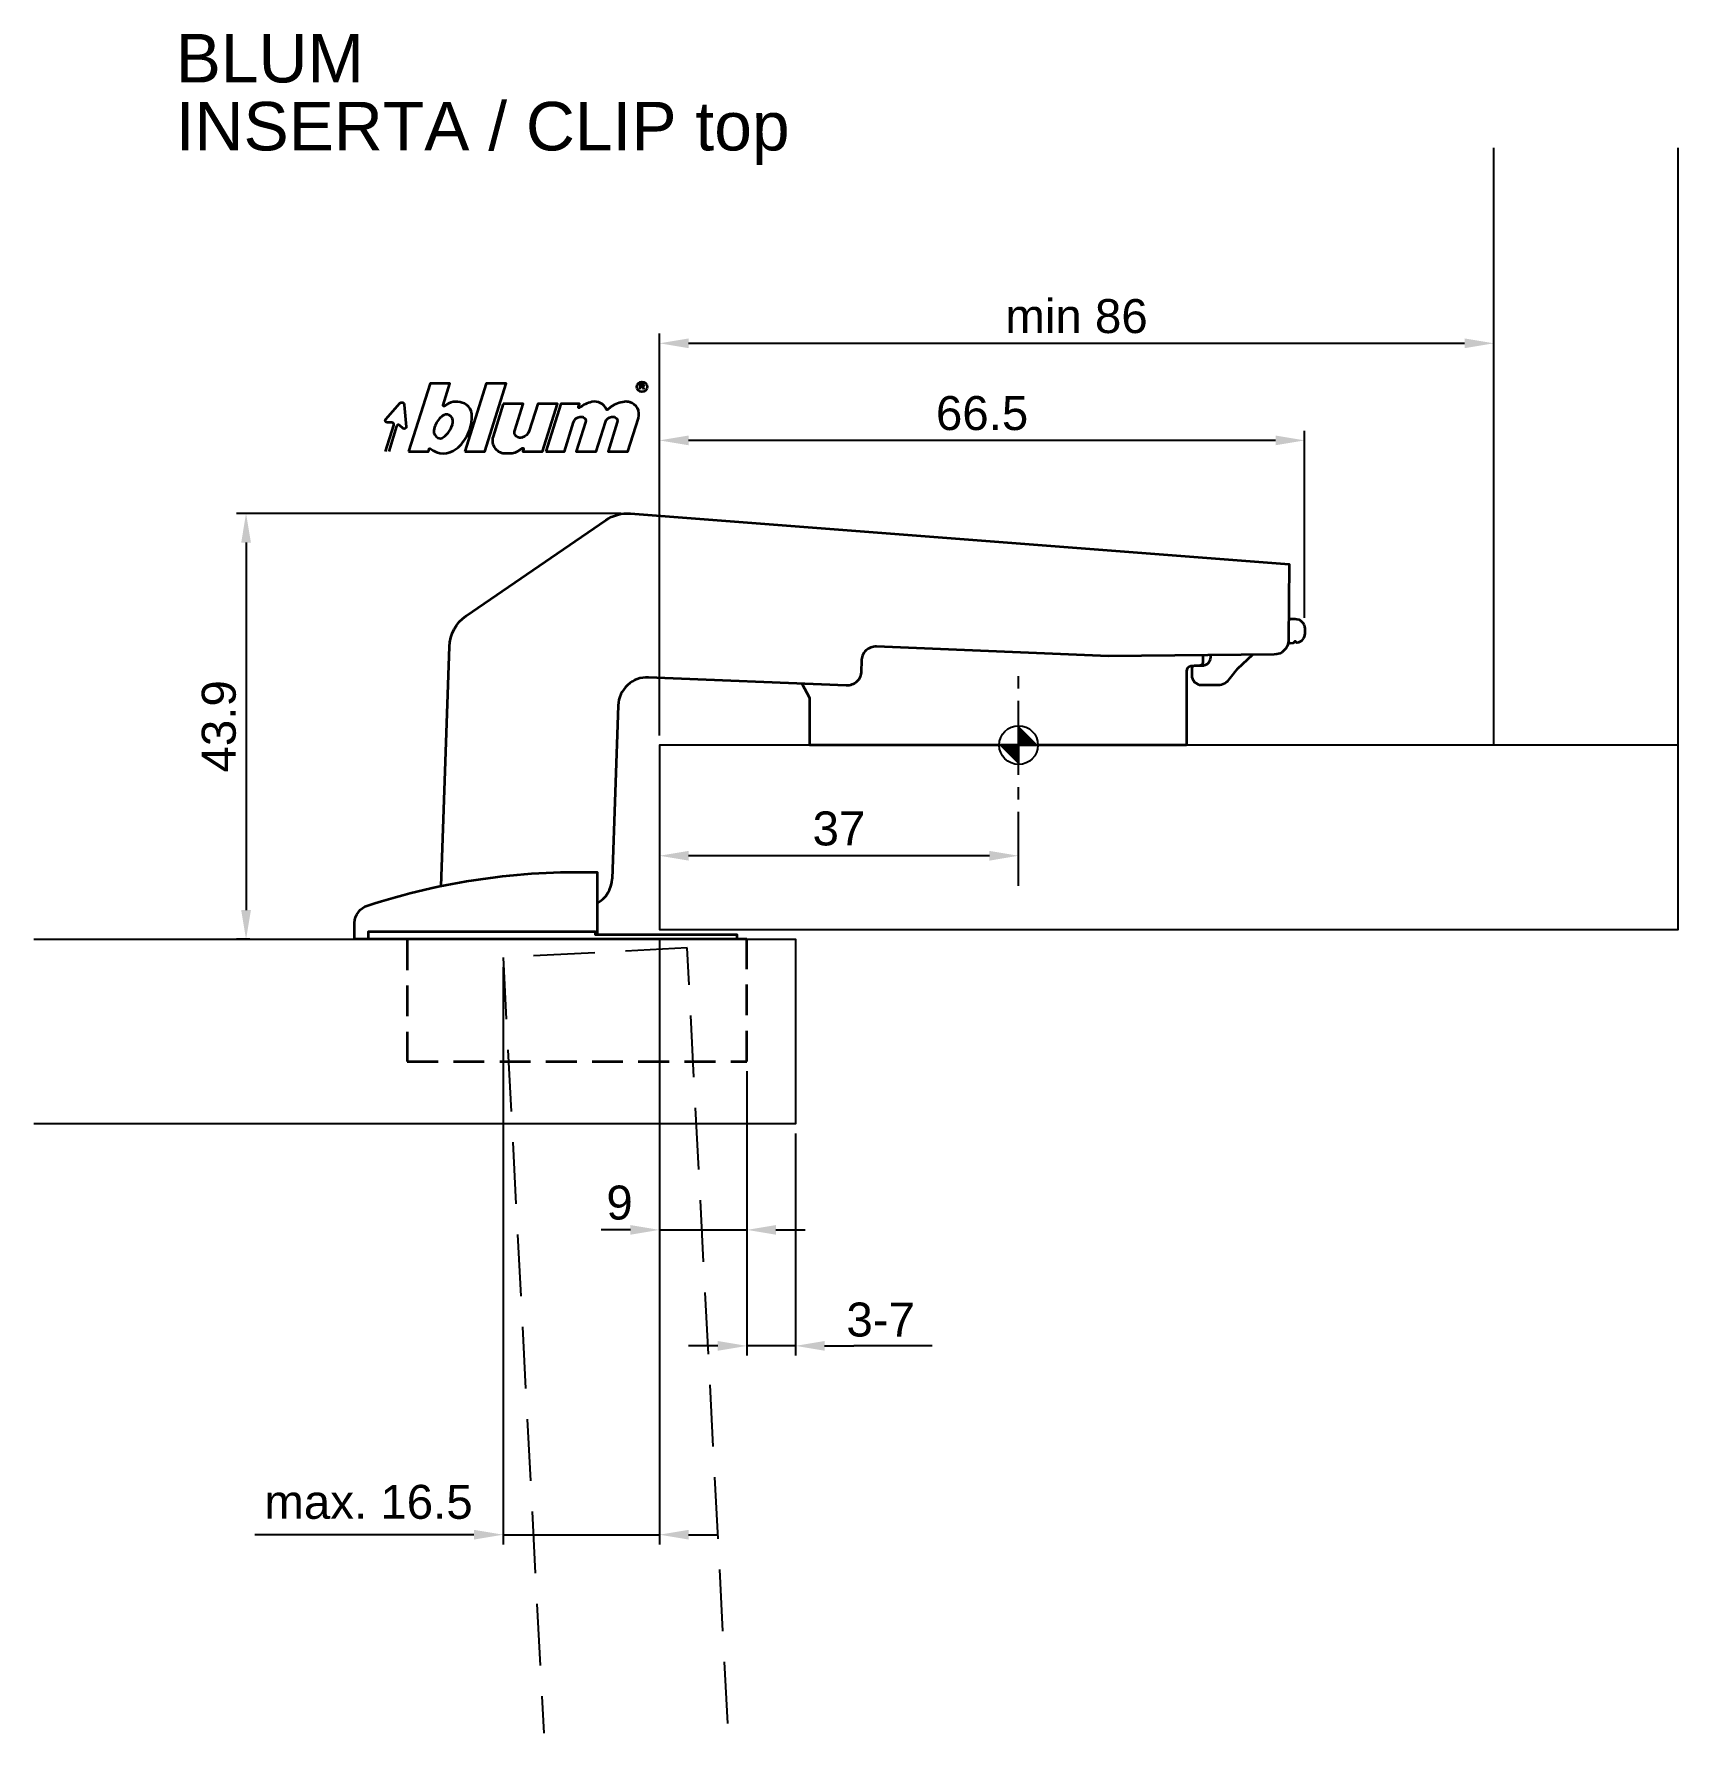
# Model space of a CAD drawing. Extents: x -101 to 68, y -102 to 73.
import ezdxf

# ---------------------------------------------------------------- set-up
doc = ezdxf.new("R2010")
doc.units = 0
doc.header["$PDMODE"] = 35
doc.header["$PDSIZE"] = 5
for name, pattern in [('MITTE2', [28.575, 19.05, -3.175, 3.175, -3.175]), ('STRICHLINIE2', [9.525, 6.35, -3.175]), ('VERDECKT2', [4.7625, 3.175, -1.5875])]:
    doc.linetypes.add(name, pattern=pattern)
doc.layers.get('0').update_dxf_attribs({"color": 30, "linetype": 'CONTINUOUS'})
doc.layers.get('Defpoints').update_dxf_attribs({"linetype": 'CONTINUOUS'})
doc.layers.add('1', color=2, linetype='CONTINUOUS')
doc.layers.add('5', color=1, linetype='CONTINUOUS')
doc.layers.add('6', color=3, linetype='CONTINUOUS', lineweight=35)
doc.styles.add('Beschlag', font='ARIAL.TTF')
doc.dimstyles.new('Beschlag', dxfattribs={"dimtxt": 3.5, "dimasz": 3, "dimexe": 1, "dimexo": 1, "dimgap": 1, "dimtad": 1, "dimdec": 1, "dimdsep": 46, "dimtxsty": 'Beschlag', "dimcen": 2, "dimclrd": 256, "dimclre": 256, "dimclrt": 256, "dimadec": 1, "dimazin": 2, "dimtfac": 0.71, "dimtdec": 1, "dimtix": 1, "dimtmove": 2, "dimatfit": 0, "dimfxl": 0, "dimtolj": 1, "dimlwd": -1, "dimlwe": -1, "dimarcsym": 0})

# ---------------------------------------------------------------- blocks, each defined once
blk = doc.blocks.new('Logo_BLUM')
at = {"layer": '6', "color": 20, "linetype": 'Continuous'}
for points in [[(2.39, 0), (4.43, 0), (4.52, 0.26, -0.512391), (4.62, 0.29, 0.357881), (7.3, 0.25, 0.116336), (8.5, 1.76, 0.127435), (8.89, 3.85, 0.227045), (8.36, 4.79, 0.273775), (6.5, 4.93), (6.04, 4.67, -0.689828), (5.94, 4.76), (6.65, 7), (4.61, 7)], [(5.59, 3.39, 0.16703), (4.99, 2.14, 0.322673), (5.41, 1.39, 0.260102), (5.93, 1.42, 0.211929), (6.95, 3, 0.250706), (6.73, 3.62, 0.316796), (6.01, 3.72, 0.086595)], [(12.15, 4.9), (11.09, 1.53, 0.527578), (12.44, -0.2, -0.003338), (13.06, -0.17, 0.131781), (13.63, 0.02), (14.12, 0.32, -0.706223), (14.22, 0.24), (14.15, 0), (16.19, 0), (17.75, 4.9), (15.7, 4.9), (14.81, 2.11, -0.253672), (14.11, 1.42, -0.127823), (13.72, 1.42, -0.447747), (13.33, 2.15), (14.2, 4.9)], [(16.53, 0), (18.44, 0), (19.39, 3, -0.282196), (20.04, 3.56, -0.141376), (20.38, 3.52, -0.3938), (20.62, 2.99), (19.67, 0), (21.72, 0), (22.67, 3, -0.282189), (23.31, 3.56, -0.141385), (23.65, 3.52, -0.393792), (23.89, 2.99), (22.94, 0), (24.99, 0), (26.07, 3.42, 0.424526), (25.18, 5.07, 0.098115), (24.64, 5.11, 0.114777), (23.24, 4.6), (22.89, 4.28, -0.522588), (22.79, 4.31, 0.36711), (21.28, 5.09, 0.102012), (20, 4.5, -0.748324), (19.89, 4.58), (20, 4.9), (18.08, 4.9)]]:
    blk.add_lwpolyline(points, format="xyb", close=True, dxfattribs=at)
blk.add_lwpolyline([(8.18, 0), (10.23, 0), (12.45, 7), (10.4, 7)], close=True, dxfattribs=at)
for points in [[(26.26, 6.4), (26.26, 6.9), (26.52, 6.9, -0.975005), (26.53, 6.67, 0.014563), (26.45, 6.67), (26.26, 6.67), (26.45, 6.67), (26.52, 6.6), (26.57, 6.53), (26.62, 6.42)], [(0, 0), (0.86, 2.7, 0.480207), (0.67, 2.98), (0.19, 2.97, -0.689229), (0.05, 3.33), (1.49, 4.95, -0.685285), (1.94, 4.79), (2.15, 2.54, -0.636083), (1.84, 2.36), (1.47, 2.68, 0.560356), (1.16, 2.59), (0.34, 0)]]:
    blk.add_lwpolyline(points, format="xyb", dxfattribs=at)
blk.add_circle((26.44, 6.65), 0.527, dxfattribs=at)
blk = doc.blocks.new('NullPunkt')
at = {"layer": '5'}
for points in [[(0, 2), (0, -2)], [(-2, 0), (2, 0)]]:
    blk.add_lwpolyline(points, dxfattribs=at)
blk.add_circle((0, 0), 2, dxfattribs=at)
for points in [[(0, 0), (-2, 0), (0, 2)], [(0, 0), (2, 0), (0, -2)]]:
    blk.add_solid(points, dxfattribs=at)
blk = doc.blocks.new('*D3')
at = {"layer": '1'}
for p, q in [((-37.01, -20), (-37.01, -82.34)), ((-53.13, -22.88), (-53.13, -82.34)), ((-56.13, -81.34), (-59.13, -81.34)), ((-53.13, -81.34), (-37.01, -81.34)), ((-34.01, -81.34), (-31.01, -81.34))]:
    blk.add_line(p, q, dxfattribs=at)
for points in [[(-56.13, -80.84), (-56.13, -81.84), (-53.13, -81.34)], [(-34.01, -80.84), (-34.01, -81.84), (-37.01, -81.34)]]:
    blk.add_solid(points, dxfattribs=at)
at = {"layer": 'Defpoints', "color": 0}
for p in [(-37.01, -19), (-53.13, -21.88), (-37.01, -81.34)]:
    blk.add_point(p, dxfattribs=at)
at = {"layer": '1', "insert": (-66.99, -77.98), "char_height": 3.5, "attachment_point": 5, "style": 'Beschlag'}
blk.add_mtext('\\A1;max. 16.5', dxfattribs=at)
blk = doc.blocks.new('*D4')
at = {"layer": '1'}
for p, q in [((-37.01, -10.5), (-37.01, -12.4)), ((0, -13.49), (0, -10.4)), ((-3, -11.4), (-34.01, -11.4))]:
    blk.add_line(p, q, dxfattribs=at)
for points in [[(-34.01, -10.9), (-34.01, -11.9), (-37.01, -11.4)], [(-3, -10.9), (-3, -11.9), (0, -11.4)]]:
    blk.add_solid(points, dxfattribs=at)
at = {"layer": 'Defpoints', "color": 0}
for p in [(-37.01, -9.5), (-37.01, -11.4), (0, -14.49)]:
    blk.add_point(p, dxfattribs=at)
at = {"layer": '1', "insert": (-18.51, -8.61), "char_height": 3.5, "attachment_point": 5, "style": 'Beschlag'}
blk.add_mtext('\\A1;37', dxfattribs=at)
blk = doc.blocks.new('*D5')
at = {"layer": '1'}
for p, q in [((-28, -33.6), (-28, -62.89)), ((-22.99, -40), (-22.99, -62.89)), ((-31, -61.89), (-34, -61.89)), ((-22.99, -61.89), (-28, -61.89)), ((-19.99, -61.89), (-16.99, -61.89))]:
    blk.add_line(p, q, dxfattribs=at)
for points in [[(-31, -61.39), (-31, -62.39), (-28, -61.89)], [(-19.99, -61.39), (-19.99, -62.39), (-22.99, -61.89)]]:
    blk.add_solid(points, dxfattribs=at)
at = {"layer": 'Defpoints', "color": 0}
for p in [(-28, -32.6), (-22.99, -39), (-28, -61.89)]:
    blk.add_point(p, dxfattribs=at)
at = {"layer": '1', "insert": (-14.21, -59.2), "char_height": 3.5, "attachment_point": 5, "style": 'Beschlag'}
blk.add_mtext('\\A1;3-7', dxfattribs=at)
blk = doc.blocks.new('*D7')
at = {"layer": '1'}
for p, q in [((-37.01, -20), (-37.01, -50.94)), ((-28, -33.6), (-28, -50.94)), ((-40.01, -49.94), (-43.01, -49.94)), ((-37.01, -49.94), (-28, -49.94)), ((-25, -49.94), (-22, -49.94))]:
    blk.add_line(p, q, dxfattribs=at)
for points in [[(-40.01, -49.44), (-40.01, -50.44), (-37.01, -49.94)], [(-25, -49.44), (-25, -50.44), (-28, -49.94)]]:
    blk.add_solid(points, dxfattribs=at)
at = {"layer": 'Defpoints', "color": 0}
for p in [(-37.01, -19), (-28, -32.6), (-28, -49.94)]:
    blk.add_point(p, dxfattribs=at)
at = {"layer": '1', "insert": (-41.12, -47.15), "char_height": 3.5, "attachment_point": 5, "style": 'Beschlag'}
blk.add_mtext('\\A1;9', dxfattribs=at)
blk = doc.blocks.new('*D8')
at = {"layer": '1'}
for p, q in [((-37.01, 1), (-37.01, 42.39)), ((48.96, 40.54), (48.96, 42.39)), ((-34.01, 41.39), (45.96, 41.39))]:
    blk.add_line(p, q, dxfattribs=at)
for points in [[(-34.01, 41.89), (-34.01, 40.89), (-37.01, 41.39)], [(45.96, 41.89), (45.96, 40.89), (48.96, 41.39)]]:
    blk.add_solid(points, dxfattribs=at)
at = {"layer": 'Defpoints', "color": 0}
for p in [(48.96, 41.39), (48.96, 39.54), (-37.01, 0)]:
    blk.add_point(p, dxfattribs=at)
at = {"layer": '1', "insert": (5.97, 44.17), "char_height": 3.5, "attachment_point": 5, "style": 'Beschlag'}
blk.add_mtext('\\A1;min 86', dxfattribs=at)
blk = doc.blocks.new('*D9')
at = {"layer": '1'}
for p, q in [((-37.01, 1), (-37.01, 32.39)), ((29.48, 13.1), (29.48, 32.39)), ((26.48, 31.39), (-34.01, 31.39))]:
    blk.add_line(p, q, dxfattribs=at)
for points in [[(-34.01, 31.89), (-34.01, 30.89), (-37.01, 31.39)], [(26.48, 31.89), (26.48, 30.89), (29.48, 31.39)]]:
    blk.add_solid(points, dxfattribs=at)
at = {"layer": 'Defpoints', "color": 0}
for p in [(-37.01, 31.39), (29.48, 12.1), (-37.01, 0)]:
    blk.add_point(p, dxfattribs=at)
at = {"layer": '1', "insert": (-3.76, 34.18), "char_height": 3.5, "attachment_point": 5, "style": 'Beschlag'}
blk.add_mtext('\\A1;66.5', dxfattribs=at)
blk = doc.blocks.new('*D10')
at = {"layer": '1'}
for p, q in [((-40.98, 23.86), (-80.61, 23.86)), ((-79.61, 20.86), (-79.61, -17)), ((-79.21, -20), (-80.61, -20))]:
    blk.add_line(p, q, dxfattribs=at)
for points in [[(-80.11, 20.86), (-79.11, 20.86), (-79.61, 23.86)], [(-80.11, -17), (-79.11, -17), (-79.61, -20)]]:
    blk.add_solid(points, dxfattribs=at)
at = {"layer": 'Defpoints', "color": 0}
for p in [(-39.98, 23.86), (-79.61, -20), (-78.21, -20)]:
    blk.add_point(p, dxfattribs=at)
at = {"layer": '1', "insert": (-82.4, 1.93), "char_height": 3.5, "attachment_point": 5, "rotation": 90, "style": 'Beschlag'}
blk.add_mtext('\\A1;43.9', dxfattribs=at)

msp = doc.modelspace()

# ---------------------------------------------------------------- linework, layer by layer
at = {"layer": '1'}
for p, q in [((-8.9, -61.89), (-16.99, -61.89)), ((-59.13, -81.34), (-78.7, -81.34))]:
    msp.add_line(p, q, dxfattribs=at)
at = {"layer": '5', "linetype": 'MITTE2', "ltscale": 0.4}
msp.add_line((0, -14.49), (0, 7.61), dxfattribs=at)
at = {"layer": '5'}
for points in [[(67.96, 0), (-37.01, 0), (-37.01, -19), (67.96, -19), (67.96, 61.53)], [(48.96, 0), (48.96, 61.53)], [(-101.47, -20), (-22.99, -20), (-22.99, -39), (-101.47, -39)]]:
    msp.add_lwpolyline(points, dxfattribs=at)
at = {"layer": '5', "linetype": 'STRICHLINIE2'}
msp.add_lwpolyline([(-29.97, -100.78), (-34.15, -20.89), (-53.13, -21.88), (-48.94, -101.77)], dxfattribs=at)
at = {"layer": '6'}
for points in [[(-59.52, -14.52), (-58.66, 10.14, -0.237945), (-56.93, 13.3), (-42.55, 23.17, -0.171214), (-39.98, 23.86), (27.87, 18.64), (27.82, 10.82, -0.409111), (26.33, 9.33), (9.25, 9.15), (-14.64, 10.15, 0.424475), (-16.2, 8.66), (-16.21, 7.62, -0.424475), (-17.77, 6.13), (-38.14, 6.98, 0.41626), (-41.26, 4.09), (-41.88, -13.76)], [(27.83, 13), (28.49, 13, -0.414227), (29.49, 12), (29.49, 11.5, -0.361259), (28.67, 10.52), (28.49, 10.7), (28.29, 10.5), (27.99, 10.48), (27.81, 10.64)], [(18.99, 9.25), (18.99, 8.5, -0.348925), (18.72, 8.2), (17.75, 8.12, 0.357351), (17.29, 7.62), (17.29, 0)], [(19.78, 9.26, -0.463987), (18.84, 8.15), (18.14, 8.15, 0.414225), (17.84, 7.85), (17.84, 7.2, 0.414214), (18.84, 6.2), (20.54, 6.2, 0.2531), (21.79, 6.88), (22.58, 7.89), (24.09, 9.31)], [(-66.99, -20), (-68.45, -19.99), (-68.45, -18.32, -0.310308), (-67.07, -16.52, -0.085701), (-43.44, -13.1), (-43.44, -19.5)]]:
    msp.add_lwpolyline(points, format="xyb", dxfattribs=at)
for points in [[(17.29, 0), (-21.51, 0), (-21.51, 4.85), (-22.29, 6.32)], [(-27.99, -20), (-66.99, -20), (-66.99, -19.2), (-43.62, -19.2), (-43.62, -19.5), (-29.03, -19.5), (-29.02, -20)]]:
    msp.add_lwpolyline(points, dxfattribs=at)
at = {"layer": '6', "linetype": 'VERDECKT2'}
msp.add_lwpolyline([(-63, -20), (-63, -32.6), (-28, -32.6), (-28, -20)], dxfattribs=at)
at = {"layer": '6'}
msp.add_arc((-44.88, -13.66), 3, 298.7379, 358.0037, dxfattribs=at)

# ---------------------------------------------------------------- block references
msp.add_blockref('Logo_BLUM', (-65.25, 30.26))
at = {"layer": '5', "rotation": 270}
msp.add_blockref('NullPunkt', (0, 0), dxfattribs=at)

# ---------------------------------------------------------------- texts
at = {"layer": '1', "linetype": 'Continuous', "style": 'Beschlag'}
for s, p in [('BLUM', (-86.86, 68.26)), ('INSERTA / CLIP top', (-86.86, 61.26))]:
    msp.add_text(s, height=5, dxfattribs=at).set_placement(p)

# ---------------------------------------------------------------- dimensions: what is measured, and where the dimension line sits
at = {"layer": '1'}
dim = msp.add_linear_dim(base=(48.96, 41.39), p1=(-37.01, 0), p2=(48.96, 39.54), text='min <>', dimstyle='Beschlag', dxfattribs=at)
dim.commit()
dim.dimension.update_dxf_attribs({"geometry": '*D8', "text_midpoint": (5.97, 44.17)})
for base, p1, p2, picture, middle in [((-37.01, 31.39), (29.48, 12.1), (-37.01, 0), '*D9', (-3.76, 34.18)), ((-37.01, -11.4), (0, -14.49), (-37.01, -9.5), '*D4', (-18.51, -8.61))]:
    dim = msp.add_linear_dim(base=base, p1=p1, p2=p2, dimstyle='Beschlag', dxfattribs=at)
    dim.commit()
    dim.dimension.update_dxf_attribs({"geometry": picture, "text_midpoint": middle})
dim = msp.add_linear_dim(base=(-79.61, -20), p1=(-39.98, 23.86), p2=(-78.21, -20), angle=90, dimstyle='Beschlag', dxfattribs=at)
dim.commit()
dim.dimension.update_dxf_attribs({"geometry": '*D10', "text_midpoint": (-82.4, 1.93)})
for base, p1, p2, text, picture, middle in [((-37.01, -81.34), (-53.13, -21.88), (-37.01, -19), 'max. 16.5', '*D3', (-66.99, -77.98)), ((-28, -61.89), (-22.99, -39), (-28, -32.6), '3-7', '*D5', (-14.21, -59.2))]:
    dim = msp.add_linear_dim(base=base, p1=p1, p2=p2, text=text, dimstyle='Beschlag', dxfattribs=at)
    dim.commit()
    dim.dimension.update_dxf_attribs({"geometry": picture, "text_midpoint": middle, "dimtype": 160})
dim = msp.add_linear_dim(base=(-28, -49.94), p1=(-37.01, -19), p2=(-28, -32.6), dimstyle='Beschlag', dxfattribs=at)
dim.commit()
dim.dimension.update_dxf_attribs({"geometry": '*D7', "text_midpoint": (-41.12, -47.15), "dimtype": 160})

doc.saveas('drawing.dxf')
